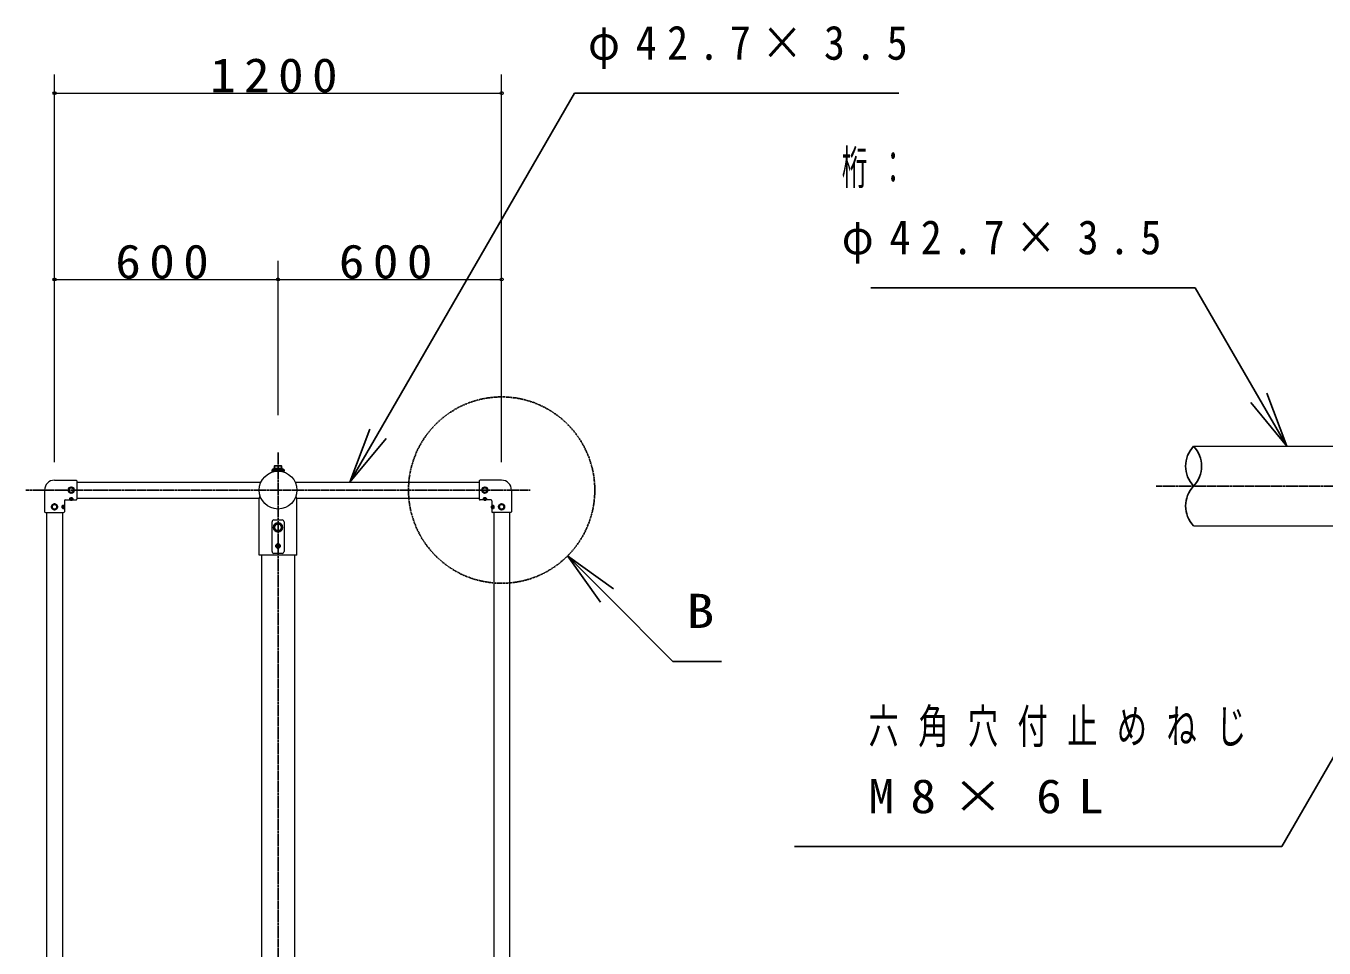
# Model space of a CAD drawing. Units: millimetres at full size. Extents: x -19540 to 57, y -990 to 13350.
# Drawn here: x -9076 to -5593, y 5221 to 7696 of the extents above; entities that cross this region are included whole.
import ezdxf
from ezdxf.enums import TextEntityAlignment as Align

# ---------------------------------------------------------------- set-up
doc = ezdxf.new("R2010")
doc.units = ezdxf.units.MM
for name, pattern in [('USER2', [6, 3, -1, 1, -1]), ('USER3', [8, 3, -1, 1, -1, 1, -1]), ('USER4', [8, 5, -3])]:
    doc.linetypes.add(name, pattern=pattern)
doc.layers.add('線', color=2, linetype='Continuous', lineweight=25)
doc.layers.add('補助', color=2, linetype='Continuous', lineweight=13)
doc.styles.add('ＭＳ ゴシック', font='')
doc.styles.get('ＭＳ ゴシック').set_extended_font_data('MS Gothic')

# ---------------------------------------------------------------- blocks, each defined once
blk = doc.blocks.new('dimension_origin')
at = {"color": 0, "linetype": 'Continuous', "lineweight": -2}
blk.add_circle((0, 0), 1.25, dxfattribs=at)

msp = doc.modelspace()

# ---------------------------------------------------------------- linework, layer by layer
at = {"layer": '線', "color": 20, "linetype": 'USER2'}
for p, q in [((-8400, 2650), (-8400, 6550.8)), ((-9076.5, 6450), (-7723.5, 6450)), ((-6043.133, 6460.69), (-4910.725, 6460.69))]:
    msp.add_line(p, q, dxfattribs=at)
at = {"layer": '線', "color": 7, "lineweight": 13}
for p, q in [((-5943.229, 6567.44), (-5443.225, 6567.44)), ((-8416, 6500.8), (-8416, 6504.3)), ((-8416, 6498.215), (-8416, 6500.8)), ((-8384, 6500.8), (-8416, 6500.8)), ((-8415, 6505.3), (-8385, 6505.3)), ((-8384, 6504.3), (-8384, 6500.8)), ((-8384, 6498.215), (-8384, 6500.8)), ((-9026.5, 6450), (-9026.5, 6392)), ((-9000, 6476.5), (-8942, 6476.5)), ((-8940, 6474.5), (-8940, 6425.5)), ((-8940, 6471.35), (-8446.105, 6471.35)), ((-8353.895, 6471.35), (-7860, 6471.35)), ((-7860, 6474.5), (-7860, 6425.5)), ((-7800, 6476.5), (-7858, 6476.5)), ((-7773.5, 6450), (-7773.5, 6392)), ((-8973.5, 6421.5), (-8973.5, 6392)), ((-8971.5, 6423.5), (-8942, 6423.5)), ((-8940, 6428.65), (-8450.136, 6428.65)), ((-8450.8, 6426.62), (-8448.287, 6434.221)), ((-8450.8, 6275), (-8450.8, 6426.62)), ((-8349.2, 6426.62), (-8351.713, 6434.221)), ((-8349.864, 6428.65), (-7860, 6428.65)), ((-8349.2, 6275), (-8349.2, 6426.62)), ((-7828.5, 6423.5), (-7858, 6423.5)), ((-7826.5, 6421.5), (-7826.5, 6392)), ((-9024.5, 6390), (-8975.5, 6390)), ((-9021.35, 6390), (-9021.35, 3550)), ((-8978.65, 6390), (-8978.65, 3550)), ((-7775.5, 6390), (-7824.5, 6390)), ((-7821.35, 6390), (-7821.35, 3250)), ((-7778.65, 6390), (-7778.65, 3250)), ((-8416, 6285), (-8416, 6365)), ((-8411, 6370), (-8389, 6370)), ((-8384, 6365), (-8384, 6285)), ((-5943.229, 6353.94), (-5443.225, 6353.94)), ((-8349.2, 6275), (-8450.8, 6275)), ((-8444.55, 6275), (-8444.55, 2850)), ((-8389, 6280), (-8411, 6280)), ((-8355.45, 6275), (-8355.45, 2850))]:
    msp.add_line(p, q, dxfattribs=at)
at = {"layer": '線'}
for p, q in [((-8409.5, 6515.011), (-8409, 6515.3)), ((-8409.5, 6507.8), (-8409.5, 6515.011)), ((-8391, 6515.3), (-8409, 6515.3)), ((-8400, 6507.8), (-8400, 6514.163)), ((-8390.5, 6515.011), (-8391, 6515.3)), ((-8390.5, 6507.8), (-8390.5, 6515.011)), ((-8412, 6507.8), (-8388, 6507.8)), ((-8412, 6505.3), (-8412, 6507.8)), ((-8412, 6505.3), (-8388, 6505.3)), ((-8390.5, 6507.8), (-8409.5, 6507.8)), ((-8388, 6507.8), (-8388, 6505.3)), ((-8955, 6457.486), (-8961.5, 6453.733)), ((-8961.5, 6453.733), (-8961.5, 6446.227)), ((-8961.5, 6446.227), (-8955, 6442.474)), ((-8948.5, 6453.733), (-8955, 6457.486)), ((-8955, 6442.474), (-8948.5, 6446.227)), ((-8948.5, 6446.227), (-8948.5, 6453.733)), ((-8947.301, 6450.126), (-8948.5, 6450.126)), ((-8947.33, 6449.298), (-8948.5, 6449.298)), ((-7845, 6457.486), (-7851.5, 6453.733)), ((-7851.5, 6453.733), (-7851.5, 6446.227)), ((-7851.5, 6446.227), (-7845, 6442.474)), ((-7838.5, 6453.733), (-7845, 6457.486)), ((-7845, 6442.474), (-7838.5, 6446.227)), ((-7838.5, 6446.227), (-7838.5, 6453.733)), ((-7837.301, 6450.126), (-7838.5, 6450.126)), ((-7837.33, 6449.298), (-7838.5, 6449.298)), ((-9000, 6412.506), (-9006.5, 6408.753)), ((-8993.5, 6408.753), (-9000, 6412.506)), ((-7800, 6412.506), (-7806.5, 6408.753)), ((-7793.5, 6408.753), (-7800, 6412.506)), ((-9006.5, 6408.753), (-9006.5, 6401.247)), ((-9006.5, 6401.247), (-9000, 6397.494)), ((-9000, 6397.494), (-8993.5, 6401.247)), ((-8993.5, 6401.247), (-8993.5, 6408.753)), ((-8992.301, 6405.146), (-8993.5, 6405.146)), ((-8992.33, 6404.318), (-8993.5, 6404.318)), ((-7806.5, 6408.753), (-7806.5, 6401.247)), ((-7806.5, 6401.247), (-7800, 6397.494)), ((-7800, 6397.494), (-7793.5, 6401.247)), ((-7793.5, 6401.247), (-7793.5, 6408.753)), ((-7792.301, 6405.146), (-7793.5, 6405.146)), ((-7792.33, 6404.318), (-7793.5, 6404.318)), ((-8400, 6360.97), (-8409.5, 6355.485)), ((-8409.5, 6355.485), (-8409.5, 6344.515)), ((-8409.5, 6344.515), (-8400, 6339.03)), ((-8390.5, 6355.485), (-8400, 6360.97)), ((-8400, 6339.03), (-8390.5, 6344.515)), ((-8390.5, 6344.515), (-8390.5, 6355.485))]:
    msp.add_line(p, q, dxfattribs=at)
at = {"layer": '線', "color": 4, "linetype": 'USER4'}
for p, q in [((-8959, 6427.85), (-8957.8, 6429.05)), ((-8951, 6427.85), (-8959, 6427.85)), ((-8959, 6424.3), (-8959, 6427.85)), ((-8959, 6424.3), (-8956.835, 6423.05)), ((-8959, 6424.3), (-8951, 6424.3)), ((-8958.25, 6423.867), (-8958.25, 6428.6)), ((-8952.2, 6429.05), (-8957.8, 6429.05)), ((-8956.835, 6423.05), (-8953.165, 6423.05)), ((-8951, 6424.3), (-8953.165, 6423.05)), ((-8951, 6427.85), (-8952.2, 6429.05)), ((-8951.75, 6423.867), (-8951.75, 6428.6)), ((-8951, 6424.3), (-8951, 6427.85)), ((-7849, 6427.85), (-7847.8, 6429.05)), ((-7849, 6427.85), (-7841, 6427.85)), ((-7849, 6424.3), (-7849, 6427.85)), ((-7849, 6424.3), (-7846.835, 6423.05)), ((-7841, 6424.3), (-7849, 6424.3)), ((-7848.25, 6423.867), (-7848.25, 6428.6)), ((-7847.8, 6429.05), (-7842.2, 6429.05)), ((-7843.165, 6423.05), (-7846.835, 6423.05)), ((-7841, 6424.3), (-7843.165, 6423.05)), ((-7841, 6427.85), (-7842.2, 6429.05)), ((-7841.75, 6423.867), (-7841.75, 6428.6)), ((-7841, 6424.3), (-7841, 6427.85)), ((-8977.85, 6409), (-8979.05, 6407.8)), ((-8979.05, 6407.8), (-8979.05, 6402.2)), ((-8977.85, 6401), (-8979.05, 6402.2)), ((-8973.867, 6408.25), (-8978.6, 6408.25)), ((-8973.867, 6401.75), (-8978.6, 6401.75)), ((-8977.85, 6409), (-8977.85, 6401)), ((-8974.3, 6409), (-8977.85, 6409)), ((-8974.3, 6401), (-8977.85, 6401)), ((-8974.3, 6409), (-8973.05, 6406.835)), ((-8974.3, 6401), (-8974.3, 6409)), ((-8974.3, 6401), (-8973.05, 6403.165)), ((-8973.05, 6403.165), (-8973.05, 6406.835)), ((-7825.7, 6409), (-7826.95, 6406.835)), ((-7826.95, 6403.165), (-7826.95, 6406.835)), ((-7825.7, 6401), (-7826.95, 6403.165)), ((-7826.133, 6408.25), (-7821.4, 6408.25)), ((-7826.133, 6401.75), (-7821.4, 6401.75)), ((-7825.7, 6401), (-7825.7, 6409)), ((-7825.7, 6409), (-7822.15, 6409)), ((-7825.7, 6401), (-7822.15, 6401)), ((-7822.15, 6409), (-7820.95, 6407.8)), ((-7822.15, 6409), (-7822.15, 6401)), ((-7822.15, 6401), (-7820.95, 6402.2)), ((-7820.95, 6407.8), (-7820.95, 6402.2))]:
    msp.add_line(p, q, dxfattribs=at)
at = {"layer": '線'}
msp.add_lwpolyline([(-8397, 6301.732), (-8400, 6303.464), (-8403, 6301.732), (-8403, 6298.268), (-8400, 6296.536), (-8397, 6298.268)], close=True, dxfattribs=at)
at = {"layer": '線', "linetype": 'USER3'}
msp.add_circle((-7800, 6450), 250, dxfattribs=at)
at = {"layer": '線', "color": 7, "lineweight": 13}
msp.add_circle((-8400, 6450), 50.8, dxfattribs=at)
at = {"layer": '線'}
for centre, radius in [((-8955, 6449.98), 8), ((-8955, 6449.98), 7.7), ((-8955, 6449.98), 6.5), ((-7845, 6449.98), 8), ((-7845, 6449.98), 7.7), ((-7845, 6449.98), 6.5), ((-9000, 6405), 8), ((-9000, 6405), 7.7), ((-9000, 6405), 6.5), ((-7800, 6405), 8), ((-7800, 6405), 7.7), ((-7800, 6405), 6.5), ((-8400, 6350), 12), ((-8400, 6350), 9.5), ((-8400, 6300), 6), ((-8400, 6300), 5)]:
    msp.add_circle(centre, radius, dxfattribs=at)
for centre, radius, start, end in [((-5887.726, 6514.065), 77.003, 136.11983, 223.88017), ((-5998.732, 6514.065), 77.003, 316.11983, 43.88017), ((-8404.75, 6501.292), 13.72, 69.74445, 110.25555), ((-8395.25, 6501.292), 13.72, 69.74445, 110.25555), ((-5887.726, 6407.315), 77.003, 136.11983, 223.88017)]:
    msp.add_arc(centre, radius, start, end, dxfattribs=at)
at = {"layer": '線', "color": 7, "lineweight": 13}
for centre, radius, start, end in [((-8415, 6504.3), 1, 90, 180), ((-8385, 6504.3), 1, 0, 90), ((-9000, 6450), 26.5, 90, 180), ((-8942, 6474.5), 2, 0, 90), ((-7858, 6474.5), 2, 90, 180), ((-7800, 6450), 26.5, 0, 90), ((-8971.5, 6421.5), 2, 90, 180), ((-8942, 6425.5), 2, 270, 0), ((-7858, 6425.5), 2, 180, 270), ((-7828.5, 6421.5), 2, 0, 90), ((-9024.5, 6392), 2, 180, 270), ((-8975.5, 6392), 2, 270, 0), ((-7824.5, 6392), 2, 180, 270), ((-7775.5, 6392), 2, 270, 0), ((-8411, 6365), 5, 90, 180), ((-8389, 6365), 5, 0, 90), ((-8411, 6285), 5, 180, 270), ((-8389, 6285), 5, 270, 0)]:
    msp.add_arc(centre, radius, start, end, dxfattribs=at)
at = {"layer": '補助'}
for p, q in [((-9000, 6525), (-9000, 7565.3)), ((-7800, 6525), (-7800, 7565.3)), ((-9000, 7515.3), (-7800, 7515.3)), ((-9000, 6525), (-9000, 7065.3)), ((-8400, 6650.8), (-8400, 7065.3)), ((-8400, 6650.8), (-8400, 7065.3)), ((-7800, 6525), (-7800, 7065.3)), ((-9000, 7015.3), (-8400, 7015.3)), ((-8400, 7015.3), (-7800, 7015.3))]:
    msp.add_line(p, q, dxfattribs=at)
at = {"layer": '補助', "lineweight": 25}
for p, q in [((-8131.936, 6601.254), (-7604.211, 7515.3)), ((-7604.211, 7515.3), (-7554.211, 7515.3)), ((-7554.211, 7515.3), (-6734.438, 7515.3)), ((-5989.092, 6993.19), (-6808.865, 6993.19)), ((-5939.092, 6993.19), (-5989.092, 6993.19)), ((-5768.285, 6697.344), (-5939.092, 6993.19)), ((-5693.285, 6567.44), (-5768.285, 6697.344)), ((-5746.634, 6709.844), (-5693.285, 6567.44)), ((-5789.935, 6684.844), (-5693.285, 6567.44)), ((-8153.587, 6613.754), (-8206.936, 6471.35)), ((-8206.936, 6471.35), (-8131.936, 6601.254)), ((-8110.285, 6588.754), (-8206.936, 6471.35)), ((-7534.835, 6149.48), (-7623.223, 6273.223)), ((-7499.48, 6184.835), (-7623.223, 6273.223)), ((-7623.223, 6273.223), (-7517.157, 6167.157)), ((-7517.157, 6167.157), (-7340.381, 5990.381)), ((-5352.975, 6105.787), (-5706.657, 5493.19)), ((-7340.381, 5990.381), (-7290.381, 5990.381)), ((-7290.381, 5990.381), (-7210.381, 5990.381)), ((-5756.657, 5493.19), (-7014.542, 5493.19)), ((-5706.657, 5493.19), (-5756.657, 5493.19))]:
    msp.add_line(p, q, dxfattribs=at)

# ---------------------------------------------------------------- block references
at = {"layer": '補助', "xscale": 3.33, "yscale": 3.33}
for p in [(-9000, 7515.3), (-9000, 7015.3), (-8400, 7015.3)]:
    msp.add_blockref('dimension_origin', p, dxfattribs=at)
at = {"layer": '補助', "xscale": 3.33, "yscale": 3.33, "rotation": 180}
for p in [(-7800, 7515.3), (-8400, 7015.3), (-7800, 7015.3)]:
    msp.add_blockref('dimension_origin', p, dxfattribs=at)

# ---------------------------------------------------------------- texts
at = {"layer": '補助', "style": 'ＭＳ ゴシック', "width": 1.2}
msp.add_text('B', height=91.64, dxfattribs=at).set_placement((-7304.131, 6171.631), align=Align.TOP_LEFT)
at = {"layer": '補助', "char_height": 91.64, "style": 'ＭＳ ゴシック'}
for s, insert, attachment_point in [('\\T1.5;\\W0.9;φ42.7×3.5', (-7567.961, 7696.55), 1), ('\\T1.33;\\W1.1;1200', (-8400, 7516.3), 8), ('\\T1.5;\\W0.55;桁：', (-6887.127, 7361.94), 1), ('\\T1.5;\\W0.9;φ42.7×3.5', (-6887.127, 7174.44), 1), ('\\T1.33;\\W1.1;600', (-8700, 7016.3), 8), ('\\T1.33;\\W1.1;600', (-8100, 7016.3), 8), ('\\T1.64;\\W0.65;六角穴付止めねじ', (-6815.407, 5861.94), 1), ('\\T1.64;\\W1.1;M8×6L', (-6815.407, 5674.44), 1)]:
    msp.add_mtext(s, dxfattribs=dict(at, insert=insert, attachment_point=attachment_point))

doc.saveas('drawing.dxf')
